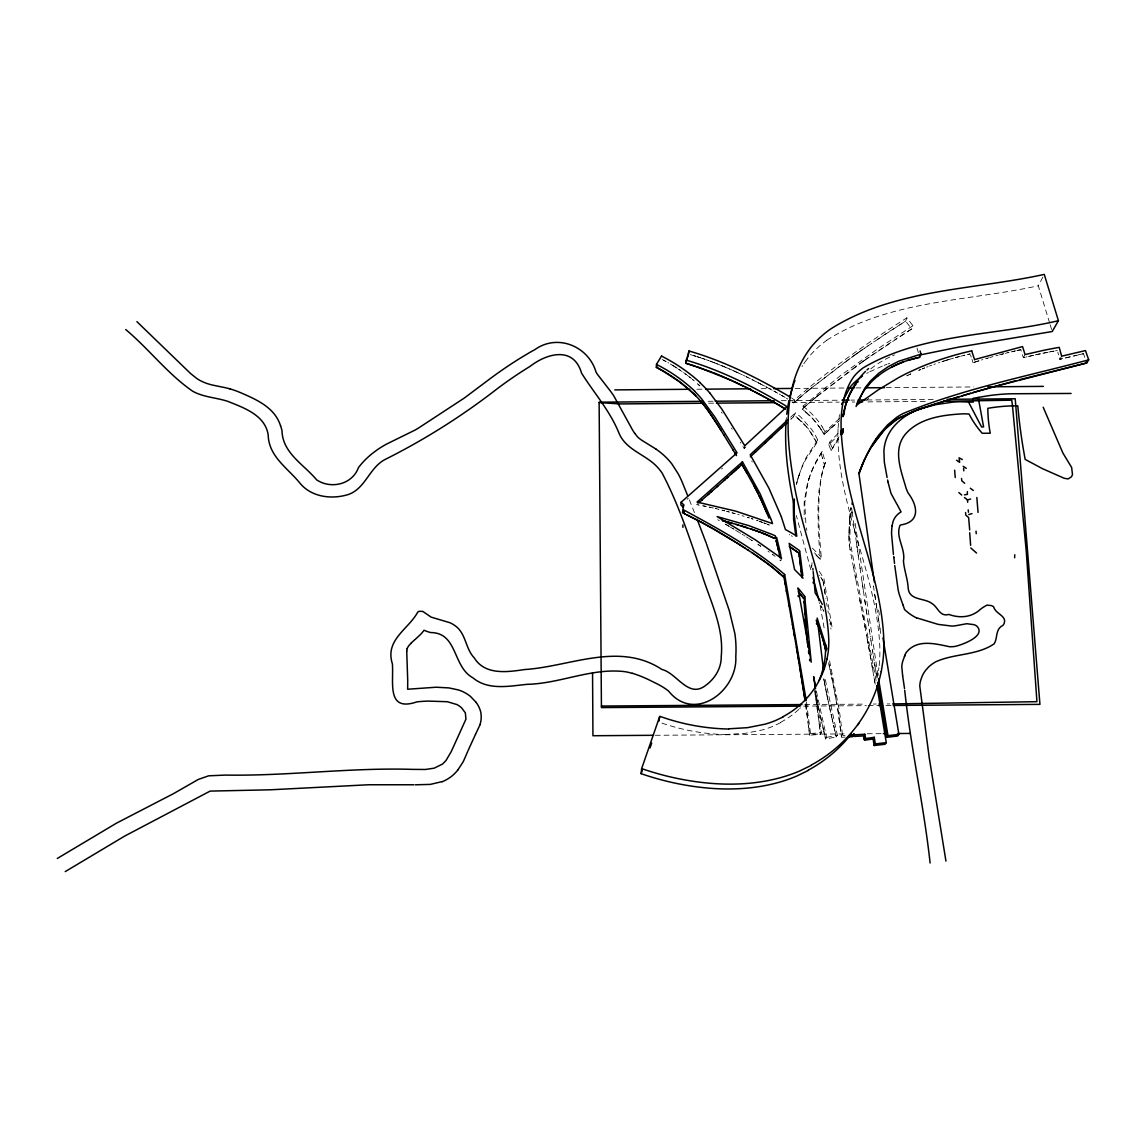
<?xml version="1.0" encoding="UTF-8"?>
<svg xmlns="http://www.w3.org/2000/svg" width="1146" height="1146" viewBox="0 0 1146 1146"><rect width="100%" height="100%" fill="white"/><g stroke="black" fill="none" stroke-linecap="round" stroke-linejoin="round"><path stroke-width="0.75" stroke-dasharray="5 3.75" d="M848.971 534.853L849.558 546.628M848.985 534.251L849.043 531.844M849.057 531.243L849.301 525.269M838.013 429.206C835.763 505.028 877.421 573.716 879.884 648.88A159.122 153.363 15.7 0 1 878.939 667.674M838.055 428.318L839.459 414.394M849.329 524.667L849.515 521.702M849.73 518.737L848.957 536.056A366.176 327.813 30.9 0 0 848.957 543.39L850.361 550.954M849.63 520.112L849.988 515.772M849.773 518.135L850.919 507.563L850.046 515.184M786.299 418.72L786.4 417.588M878.91 667.674L878.538 670.625M878.165 673.089L877.421 677.257M742.895 446.467L744.184 448.573L744.757 445.78M792.072 401.802L793.777 402.934L794.565 399.968C829.432 369.313 867.651 342.64 906.858 317.857L912.947 325.736L911.686 328.959L894.782 339.76M793.261 417.001L795.539 412.761L796.714 413.692A92.368 86.652 9.7 0 1 800.825 417.158L811.941 429.75A80.392 75.264 9.9 0 1 817.7 439.978L816.826 442.786L808.045 428.475L795.854 416.542M912.947 325.736L877.965 348.656L840.548 375.544L803.017 406.099L802.286 409.108M817.599 440.107L806.426 457.068A123.911 114.872 21 0 0 801.154 468.857L797.215 481.105A126.719 117.508 21.2 0 0 796.312 484.6M797.802 479.028L799.034 474.974M780.784 560.738L780.039 560.15L780.784 560.738L781.543 558.374M808.36 480.704L809.606 476.765M839.431 418.562L825.034 431.77L824.117 434.606L830.248 428.633M818.043 556.942L820.292 559.42L818.344 533.177L817.943 509.196L818.946 490.76L821.438 475.547A113.182 104.63 21.1 0 1 823.258 468.843L825.407 462.454L822.212 451.323L815.064 464.374A114.485 106.163 21.1 0 0 807.099 485.13L804.177 502.048L804.191 518.851M824.762 464.288L824.175 466.135A113.669 105.031 21.1 0 0 822.355 472.868C816.539 500.544 818.917 529.18 821.267 557.099C821.639 564.076 807.457 544.192 817.872 556.755M823.845 467.009L824.475 465.19L821.31 454.103L822.642 458.328M828.845 444.72L831.036 450.65L839.001 436.741M824.919 463.829L825.407 462.454M811.597 567.771L812.099 562.371L812.285 563.904M906.858 317.857L905.627 321.109L888.551 331.996M978.612 360.904L973.04 362.695L974.558 359.586M1049.65 323.043L1038.305 285.755L1044.25 274.395M806.455 702.097L810.494 733.526L809.592 735.188L820.536 734.357L821.481 732.695L815.737 690.15M831.036 450.65L839.545 437.471M1025.068 354.558L1023.349 357.681L1040.425 353.77M816.425 691.482L826.595 737.365L825.636 739.012L836.351 736.921L837.368 735.259L824.819 677.429M1061.669 356.191L1059.792 359.314L1058.976 356.377M802.014 366.577L802.615 365.617M829.575 660.798L839.445 711.107L842.582 735.617L841.536 737.279L845.189 737.093M803.847 363.712L804.807 362.308M822.212 451.323L815.952 461.637A114.972 106.564 21.1 0 0 807.959 482.48L804.793 502.75L805.896 524.066M805.137 361.835L808.517 357.366A108.011 99.129 16.4 0 1 826.853 340.247M816.726 442.915L805.595 459.818A123.381 114.442 21 0 0 800.323 471.55L798.017 478.441A127.263 117.966 21.2 0 0 796.47 484.758M824.762 433.947L823.802 434.033M825.091 433.618L839.56 420.553M837.941 433.589L829.776 441.898L828.83 444.691L837.941 435.509M745.817 447.069L744.241 448.516M830.664 428.246L838.457 421.456M790.597 417.23L795.539 412.761M791.786 418.347L790.812 419.235L794.25 416.113M721.522 469.029L722.524 468.141M794.966 401.888L799.149 398.249M793.777 402.934L795.367 401.53M802.644 408.649L810.953 401.458M698.086 503.395L696.653 504.641L698.673 504.999M687.07 499.327L688.316 498.238M803.088 408.248L804.864 406.701M797.344 399.796L796.155 400.842M805.309 406.314L813.044 399.696M797.945 399.281L806.369 392.104M799.75 397.719L807.3 391.33M811.368 401.114L812.213 400.412M812.772 399.94L814.376 398.579M813.459 399.352L816.869 396.516M807.801 390.915L845.103 362.021M806.784 391.746L808.145 390.628M815.866 397.347L814.878 398.163M809.821 389.239L808.818 390.07M816.539 396.788L851.707 369.585M817.37 396.101L862.207 362.021M810.337 388.823L853.039 356.291M852.753 368.826L859.042 364.27M846.163 361.248L850.389 358.197M826.825 340.204C889.382 299.98 967.883 301.355 1038.305 285.755M853.928 355.661L851.449 357.437M859.572 363.898L861.147 362.766M853.569 355.919L857.237 353.312M854.63 355.16L855.704 354.401M863.74 360.933L862.737 361.649M861.849 362.265L864.514 360.388M856.234 354.028L859.615 351.636M865.774 359.5L864.199 360.603M858.669 352.309L857.709 352.982M866.562 358.942L868.869 357.323M865.144 359.944L892.92 340.978M866.061 400.427L868.768 398.522M859.299 351.865L862.422 349.673M860.574 350.963L886.675 333.228M864.27 348.384L871.705 343.27M870.716 356.034L911.686 328.959L905.627 321.109L873.567 341.995M866.748 373.395L868.367 372.493M780.584 722.668L773.206 726.192A93.084 89.56 16.9 0 1 762.548 729.887L745.444 733.311L726.922 734.414M869.714 371.762L883.638 365.545M906.687 375.874L908.076 375.2M907.145 375.644L910.855 373.883L909.466 374.527M919.393 370.086L920.825 369.485L918.433 370.487M924.435 368.009L922.272 368.883A301.455 277.418 31 0 1 926.126 367.336M926.613 367.15L928.074 366.591M884.168 365.345L886.918 364.328M929.535 366.032L931.727 365.216M933.933 364.414L935.423 363.884M888.021 363.941L889.711 363.354M938.388 362.867L939.878 362.351M942.872 361.377L944.376 360.89M974.329 362.279L981.95 359.873M945.135 360.661L948.902 359.5M981.477 360.016L982.91 359.572M987.222 358.283L985.789 358.712L992.192 356.836M951.166 358.827L953.443 358.182M990.115 357.437L992.995 356.607M995.888 355.804L998.066 355.203M955.721 357.538L958.758 356.721M999.527 354.816L1003.165 353.87M1001.217 354.372L1003.824 353.699M961.036 356.134L964.832 355.174A346.149 318.631 33.4 0 0 957.999 356.922A332.44 305.982 32.7 0 0 955.291 357.667M1005.357 353.312L1009.024 352.409L1005.114 353.369M1025.169 357.237L1023.349 357.681L1020.828 349.731L1017.132 350.533M1062.757 358.598L1059.792 359.314L1083.486 353.713L1085.09 358.34M1026.085 357.008L1027.002 356.793M1065.708 357.881L1070.149 356.821M967.124 354.63L970.175 353.928A346.149 318.631 33.4 0 0 967.453 354.544M1011.23 351.879L1014.912 351.02M1076.08 355.432L1073.114 356.12M1029.753 356.148L1033.42 355.303M1079.031 354.744L1083.486 353.713M1012.949 351.478L1015.571 350.877M1035.253 354.888L1047.63 352.309M1016.874 350.59L1020.828 349.731M1042.817 353.269L1047.029 352.424M826.595 737.365L837.368 735.259M1048.834 352.066L1054.893 350.948M1055.509 350.834L1057.328 350.518M810.494 733.526L821.481 732.695M842.582 735.617L845.017 735.503M696.911 389.225L702.269 389.182M761.202 388.695L770.141 388.623M795.138 388.422L845.146 388.007M855.861 387.921L863.01 387.849M886.216 387.663L973.728 386.947M708.056 401.286L713.414 401.243M781.271 400.685L786.629 400.642M788.419 400.627L840.204 400.198M850.919 400.112L854.486 400.083M866.992 399.983L934.85 399.424M708.658 403.206L713.872 403.163M792.144 402.518L839.116 402.131M852.166 402.031L854.773 402.002M867.837 401.902L925.266 401.429M804.693 704.561L865.173 704.117M873.41 704.045L876.16 704.031M887.162 703.945L889.912 703.931M803.69 706.108L866.319 705.65M868.109 705.635L878.853 705.564M886.016 705.506L891.387 705.463M655.283 735.288L845.891 733.898M867.278 733.755L883.308 733.626M698.487 504.971L699.232 505.1M702.512 505.73L706.409 506.503M703.486 505.916L705.435 506.303M721.88 510.085L724.773 510.83L722.84 510.328M731.965 512.763L732.924 513.036M732.452 512.907L734.844 513.58M733.411 513.164L735.317 513.709M737.709 514.396L739.199 514.841M690.236 354.587L691.883 355.074M742.035 515.671L744.112 516.302M692.7 355.317L695.966 356.32M692.972 355.403L695.88 356.306M696.782 356.578L699.218 357.366M752.564 518.966L751.432 518.594L753.123 519.152M697.327 356.75L700.22 357.695M700.034 357.624L700.851 357.896M703.272 358.712L701.653 358.168L708.801 360.675M756.489 520.284L757.606 520.656M704.074 358.985L704.89 359.271M757.048 520.47L758.179 520.857M705.692 359.543L708.901 360.689M759.297 521.244L762.076 522.247M759.855 521.444L762.634 522.461M709.703 360.99L712.096 361.878M710.234 361.191L716.078 363.397M712.898 362.179L728.655 368.597M765.972 523.722L763.752 522.877L766.531 523.937M716.866 363.712L720.032 364.972M767.075 524.152L769.295 525.026L767.634 524.367M720.82 365.288L723.183 366.262M723.971 366.591L724.745 366.921M725.533 367.25L741.061 374.226M729.443 368.94L730.217 369.27M731.005 369.614L733.325 370.659M734.099 371.003L737.207 372.421M737.967 372.779L750.472 378.796M743.382 375.329L744.929 376.074M746.461 376.819L747.994 377.578M753.38 380.257L751.833 379.484L770.298 389.124M754.913 381.045L757.234 382.22M757.993 382.621L761.073 384.211M762.606 385.027L764.525 386.03M662.187 359.472L666.27 361.692M766.072 386.847L766.832 387.262M769.138 388.494L770.771 389.382M771.258 389.64L772.218 390.156M773.894 391.073L775.513 391.961M774.137 391.201L776.587 392.562M775.971 392.219L777.805 393.25M789.265 534.552L789.795 534.838M779.18 394.023L780.555 394.797M717.711 519.711L719.301 520.613M667.889 362.594L668.691 363.067M783.907 396.745L781.472 395.327L783.749 396.659M725.862 524.41L727.352 525.298M725.117 523.98L728.842 526.172M791.342 535.741L792.373 536.357M784.208 396.917L785.11 397.461M670.31 363.998L671.914 364.958M728.097 525.728L729.587 526.616M730.331 527.06L733.311 528.85M732.566 528.392L734.042 529.294M786.471 398.278L787.832 399.109M735.531 530.197L739.199 532.446M672.702 365.445L675.882 367.422M739.929 532.904L740.66 533.348M743.568 535.168L742.107 534.251M744.298 535.626L745.015 536.07M746.476 536.987L747.923 537.904M748.653 538.362L752.32 540.711L751.704 540.325M676.67 367.923L677.444 368.425M757.793 544.278L759.01 545.081M758.394 544.679L760.829 546.284L760.213 545.883M794.565 399.968L793.075 398.98A189.978 180.681 7.6 0 0 791.886 398.206M679.005 369.456L680.566 370.502A180.982 171.37 -2.8 0 0 678.489 369.112M681.311 371.018L682.056 371.533M768.049 551.255L769.31 552.143M683.532 372.579L686.468 374.713A170.955 161.672 -2.3 0 0 682.543 371.877M773.049 554.836L772.218 554.234L773.865 555.452M774.281 555.753L775.083 556.34M687.213 375.286L687.958 375.845M803.017 406.099L806.455 408.921A80.449 75.221 10.4 0 1 822.226 426.842M689.434 376.991L690.164 377.564M795.926 416.6L800.352 420.353M690.895 378.151L691.625 378.739M693.072 379.928L692.342 379.326A150.498 141.975 -1.2 0 1 694.261 380.93M806.283 412.417L802.558 409.323L812.672 418.577L820.536 428.604M806.555 412.66L807.113 413.162A89.789 84.116 10.1 0 1 810.136 415.984A81.495 76.252 10.4 0 1 813.015 418.963A75.965 71.023 10.5 0 1 814.391 420.496A74.318 69.462 10.6 0 1 816.21 422.659A76.223 71.267 10.5 0 1 818.215 425.266A79.59 74.447 10.4 0 1 820.078 427.931L823.559 433.589L823.072 432.744M697.312 383.609L699.375 385.5M812.442 548.146L821.224 557.056M800.696 420.668L802.358 422.229M698 384.239L699.834 385.93M803.633 423.504L805.337 425.309M806.383 426.47L807.071 427.286M807.744 428.103L808.589 429.163M819.318 571.367L823.917 578.644M810.68 432.013L816.826 442.786M819.533 575.335L819.719 575.607M721.421 412.13L722.166 413.262M820.751 428.948L822.871 432.4M820.794 577.269L822.986 580.922M731.506 428.06L732.222 429.206M740.302 442.284L740.789 443.072M822.169 426.885L825.034 431.77M821.324 578.114L822.169 579.504M751.733 461.079L752.263 461.967M819.103 602.624L819.677 603.584M822.327 579.776L822.799 580.607M823.96 578.716L832.039 627.277L829.403 619.47L830.32 624.957M823.086 581.108L825.879 598.584M820.923 605.776L822.054 607.853M821.037 605.976L821.84 607.437M822.599 608.87L823.645 610.947M823.301 610.259L823.816 611.291M694.49 512.663L689.233 499.57M829.962 442.385L831.996 447.871M830.95 629.025L830.836 627.994M970.533 355.016L971.249 357.208M971.966 359.4L973.04 362.695M1050.166 324.748L1052.229 331.523M916.972 347.983L918.333 352.61M1057.787 352.166L1058.56 354.916M810.824 569.763L796.355 515.528M835.907 735.03L836.351 736.921L832.583 720.891M834.56 729.372L835.448 733.139M825.177 737.107L825.636 739.012L821.639 721.908M824.733 735.216L823.845 731.406M833.672 725.59L834.116 727.481M833.228 723.713L832.154 719M823.401 729.515L817.055 700.937M832.225 719.316L828.601 703.042M831.509 716.178L831.724 717.124M821.209 720.003L819.505 712.382M831.079 714.302L831.294 715.247M820.149 605.661L824.49 629.913M830.234 710.549L830.664 712.425M829.819 708.672L830.033 709.603M828.615 662.76L829.418 666.471M829.418 706.796L828.014 700.235M819.089 710.477L815.15 691.468M829.031 664.709L830.177 670.009M830.062 669.422L832.44 680.681M830.936 673.547L831.323 675.323M831.695 677.1L837.01 704.346M827.613 698.372L828.343 701.796M827.813 699.304L826.653 693.688M827.412 697.427L827.025 695.565M832.813 682.5L838.227 711.652L841.536 737.279L837.325 706.165M826.467 692.757L826.08 690.88M826.782 694.318L824.633 683.374M816.539 698.401L814.548 688.374M825.894 689.949L824.977 685.251M854.887 574.633L856.248 581.638M859.829 599.988L860.589 603.942M855.99 580.32L865.087 627.363M853.455 567.227L855.475 577.699M863.654 619.8L862.379 613.182M853.541 567.657L850.017 549.149M864.786 625.788L866.548 635.213M824.332 681.813L824.805 684.32M824.447 682.443L823.874 679.32M867.45 640.041L866.419 634.526M824.103 680.566L823.759 678.69M867.708 641.502L867.98 642.963M867.25 639.01L868.596 646.373M868.396 645.241L875.186 684.205M868.768 647.347L869.57 651.788M870.272 655.741L871.318 661.686M872.02 665.668L873.051 671.628M876.103 680.796L849.988 540.969A359.787 322.27 30.7 0 1 850.06 530.369L851.564 508.122L852.266 512.778M874.069 677.615L875.086 683.618M827.197 606.435L826.624 603.068M827.956 610.933L828.343 613.182M806.856 530.326L806.483 527.977M877.994 675.438L854.787 520.828M876.905 677.959L872.464 650.111M876.404 674.851L874.412 662.46M824.619 590.849L825.034 593.47M824.332 589.101L824.475 589.975M879.956 628.524L881.002 635.171M873.109 654.223L870.287 636.274M878.38 618.324L879.326 624.441M880.042 629.025L876.934 608.927M869.255 629.627L871.003 640.886M878.61 610.059L879.612 616.591M867.923 620.931L869.57 631.675M874.77 594.688L876.676 607.28M876.088 603.441L877.435 612.222M866.261 609.987L867.995 621.447M823.659 584.732L823.272 582.111M875.429 599.057L873.453 585.95L873.696 587.583M864.772 600.103L866.763 613.296M815.178 694.247L816.539 703.544M814.605 690.479L818.488 717.711M865.431 604.486L861.806 580.091M863.296 590.247L859.815 566.396M860.145 568.674L854.515 529.008M856.42 542.574L858.354 556.154M816.869 705.907L820.536 734.357L820.264 731.979M805.581 703.888L807.601 718.7M805.695 704.661L809.592 735.188L807.901 721.049M852.166 512.018L854.988 532.417M818.788 720.075L819.089 722.453M811.311 565.479L811.411 566.239M819.39 724.831L819.977 729.587M676.398 367.751A180.982 171.37 -2.8 0 0 674.292 366.419A190.924 181.025 -3.4 0 0 670.038 363.841M870.731 368.897A100.361 91.967 18.9 0 1 875.845 365.101A105.79 96.952 19.2 0 1 881.217 361.649A111.004 101.75 19.5 0 1 886.818 358.54A115.445 105.847 19.7 0 1 890.628 356.664M892.576 355.776A118.983 109.114 19.9 0 1 894.539 354.931M945.88 360.417A332.44 305.982 32.7 0 1 953.945 358.039M941.883 361.692A317.342 292.058 31.9 0 1 944.548 360.847M800.481 707.784A90.018 86.638 17.2 0 1 799.65 708.586M798.805 709.374A90.018 86.638 17.2 0 1 780.455 722.453M726.922 734.643A202.025 191.525 10.9 0 1 660.583 722.639M1050.853 351.693A489.872 445.336 41 0 1 1054.091 351.091M688.445 376.232A160.669 151.745 -1.7 0 1 690.408 377.765M663.548 360.202A200.321 190.164 -3.9 0 1 665.726 361.391M710.291 507.334L709.317 507.119L713.199 507.993L710.291 507.334M716.092 508.666L715.133 508.437L718.986 509.368L716.092 508.666M728.612 511.847L726.693 511.331L730.532 512.377L728.612 511.847M747.493 517.347L749.183 517.877L747.493 517.347"/><path stroke-width="1.5" d="M1014.625 557.787L1014.754 554.793M407.747 681.412L406.73 651.2M407.704 682.328L407.647 689.233L436.153 687.228L448.945 687.915L458.457 689.949A38.377 37.216 -28.1 0 1 470.39 696.338L476.063 702.269M786.199 419.851C784.079 448.029 788.033 476.249 793.734 503.782M808.288 770.456L796.943 775.971A146.946 141.416 17.1 0 1 779.151 782.26C745 791.886 708.586 790.31 674.163 782.933A273.149 258.323 10.5 0 1 641.13 773.679L641.645 768.608L659.652 716.637L659.065 720.977M790.683 397.447A189.978 180.681 7.6 0 0 787.073 395.212C756.002 377.206 723.584 360.918 688.947 350.991L685.68 363.196L712.196 372.178M688.603 354.128L688.947 350.991M786.743 414.207L787.66 407.503M681.139 502.22L680.824 504.799L683.288 507.306L683.618 504.741L681.139 502.22L737.05 452.828L714.975 417.173L701.796 399.052A123.997 116.691 -0.3 0 0 694.505 391.216M683.704 512.792L682.615 512.663L683.618 504.741M682.615 512.663C682.042 508.609 685.795 510.099 683.704 513.308L696.553 519.725M892.089 525.842L892.018 526.386A73.974 68.388 24.1 0 0 891.559 533.979L893.436 554.392M892.104 525.742L893.035 521.545A19.883 18.479 21.5 0 1 898.965 513.322L901.071 511.89L897.447 505.114M843.012 416.628L844.029 410.855A83.286 76.309 18 0 1 845.676 404.739A85.219 78.071 18.1 0 1 847.854 398.779A86.237 78.988 18.2 0 1 850.561 393.021A86.151 78.916 18.2 0 1 850.919 392.333M852.051 504.211L852.28 502.664M787.832 406.4L788.863 400.885M881.288 671.556L882.921 661.127A161.443 155.441 15.5 0 0 883.881 642.089C882.262 581.108 853.928 525.14 844.831 465.362C840.892 436.196 835.907 402.289 853.842 376.59A55.796 51.112 16.2 0 1 863.067 367.923C921.585 333.228 993.84 335.993 1058.417 320.694L1044.25 274.395C972.839 290.139 893.336 288.792 829.89 329.489A109.529 100.347 16.3 0 0 811.296 346.837C782.947 383.251 785.812 432.816 792.76 475.891C800.796 531.787 826.681 584.216 828.83 640.986A105.36 101.421 15.5 0 1 828.114 652.69L827.025 659.05M823.831 665.625L824.876 659.337A103.856 100.074 15.8 0 0 825.607 647.791L825.593 644.525M771.143 519.525L760.056 493.654L742.465 461.809L741.018 465.333M789.594 397.605L793.748 383.709M841.694 404.409L842.109 403.063M407.202 648.665L407.131 648.88A12.262 11.761 -22.8 0 0 406.744 651.2M905.555 653.621L904.481 656.4M480.016 724.745L475.518 734.371M687.142 358.655L685.68 363.196L695.135 366.075M687.514 357.523L688.23 355.26M784.953 582.784L783.864 576.796L784.638 574.504C754.641 548.461 718.255 528.664 684.291 510.285M798.934 553.905L799.636 550.71L789.078 543.319M641.13 773.679L642.261 770.37M650.026 747.937L651.687 743.138M842.353 433.775L843.284 428.776L840.577 431.154M842.367 433.847L843.284 428.919M858.913 473.556L864.413 459.718M842.94 400.584L850.432 386.746A55.022 50.496 16.4 0 1 859.529 378.18L861.319 376.819M804.105 602.681L804.65 596.321L802.658 593.7A133.036 128.939 14.8 0 0 799.75 590.104L797.945 587.998L811.239 662.159L804.65 596.321M794.135 382.664L794.952 380.587M468.227 750.243L475.432 734.514M467.826 751.26L463.758 760.543A68.946 66.497 -31.9 0 1 462.826 762.334L457.784 770.083M904.939 655.283L902.933 660.64A31.057 29.209 30.7 0 0 901.773 666.37L902.647 675.782M913.964 358.583A110.646 101.478 20 0 1 919.622 357.266L920.997 354.128L920.08 351.02M1058.417 320.694L1052.229 331.523L958.214 347.195L919.808 355.002M661.6 355.919L656.543 364.227L656.343 367.307A189.505 179.865 -3.9 0 1 662.517 370.688L679.334 381.618L693.301 393.393A127.836 120.416 -0.5 0 1 695.765 395.828A121.82 114.672 -0.2 0 1 700.292 400.742L702.756 403.65M656.973 366.276L656.343 367.307L662.517 370.688A180.552 171.169 -3.4 0 1 668.576 374.312A170.568 161.5 -2.8 0 1 674.478 378.166A160.282 151.573 -2.3 0 1 680.022 382.134A150.083 141.746 -1.7 0 1 685.523 386.46A139.984 132.048 -1.2 0 1 690.78 391.03L695.765 395.828M858.984 473.355A180.266 165.182 25.9 0 1 859.557 471.78A172.172 157.862 25.6 0 1 863.339 462.454A162.746 149.338 25.1 0 1 867.321 454.274A155.011 142.319 24.8 0 1 871.848 446.396L883.122 431.197A93.385 85.936 21.5 0 1 885.242 428.919L897.375 418.992L913.219 411.5M971.679 350.791L974.558 359.586L1022.547 346.579L1025.068 354.558L1043.018 350.475A508.394 461.781 41.6 0 1 1059.191 347.367L1061.669 356.191L1085.463 350.576L1088.7 359.858L1086.709 362.967L1019.639 379.67M853.512 734.185L852.423 735.847L854.544 734.056L853.512 734.185L852.509 736.706L847.711 736.964M863.955 737.365L863.683 735.933L853.526 736.42L854.615 734.801L864.815 734.271L863.683 735.933L864.528 740.23L873.094 738.941L874.269 737.293L865.66 738.583L864.413 739.7M875.859 439.147L876.346 438.445A134.111 123.195 23.6 0 1 878.81 435.007L887.577 424.88L896.373 417.559A65.523 60.265 19.9 0 1 903.234 413.462C962.769 388.924 1026.673 376.289 1088.7 359.858M876.876 685.408L886.273 742.651L885.041 744.284L874.14 745.502L875.329 743.883L874.269 737.293M840.534 434.635L843.356 430.996M878.538 678.776L887.992 735.66L886.76 737.308L886.216 734.171M856.076 406.529A74.748 68.474 18.1 0 1 857.552 402.618A75.579 69.233 18.2 0 1 862.709 392.72A74.59 68.33 18.1 0 1 865.946 388.093L869.513 383.853A79.16 72.513 18.4 0 1 873.453 379.899A84.274 77.197 18.6 0 1 877.678 376.246M882.964 637.921L898.908 734.357L897.619 736.019L886.76 737.308L877.922 684.176M857.666 382.005L857.423 382.32A84.46 77.369 18.1 0 1 858.068 381.489M905.655 653.263C916.313 638.637 934.706 643.608 949.504 646.716A28.765 26.874 27.9 0 0 955.449 646.344C962.955 644.496 986.62 635.858 976.707 625.988A14.497 13.523 29.6 0 0 974.057 624.67L966.751 623.711L956.079 625.673A30.684 28.607 26.6 0 1 951.882 626.088L938.202 624.384L916.499 617.809M410.784 643.364L414.866 639.669M865.488 371.404C855.331 381.274 848.069 394.095 845.032 407.933A86.81 79.475 18.1 0 0 843.843 414.981L841.637 416.757M765.829 442.428L755.228 452.312M770.513 438.044L781.629 427.687M764.654 443.531L771.688 436.941M755.529 452.025L750.386 456.796M781.042 428.217L786.887 422.817L786.299 423.361M744.814 445.722L787.001 406.715A178.905 170.124 7.6 0 0 782.689 403.979C752.12 386.087 720.161 369.957 686.01 360.102M787.646 419.937L750.215 454.747L768.937 488.225L781.128 516.259M742.465 461.809L697.04 502.077L735.875 511.173L772.533 523.579L771.33 520.055M735.761 470.075L741.892 464.545L742.594 465.72M867.021 369.957L868.582 368.539M738.396 467.711L739.27 466.909M733.111 472.453L734.873 470.863M736.634 469.287L726.593 478.269M731.349 474.029L732.237 473.241M724.129 480.461L727.81 477.18M725.361 479.372L716.708 487.021M717.955 485.933L710.506 492.494M840.605 433.102L842.281 431.627M708.027 494.671L711.752 491.39M698.788 502.779L702.34 499.656M701.639 500.286L709.259 493.582M415.454 639.167L419.694 635.271A41.514 39.451 -21.7 0 0 424.049 630.271A53.604 51.069 -16.2 0 0 430.552 632.549C457.87 632.592 452.426 666.628 472.84 677.773C488.124 690.651 509.125 686.096 527.203 684.334C560.251 683.589 591.623 667.66 624.871 671.656A58.604 57.601 3.8 0 1 630.142 672.774L632.406 673.39M861.706 376.561L862.465 376.046M65.236 871.605L124.742 836.05L210.133 791.098L270.37 789.795L368.468 784.766L413.821 784.766M57.3 858.469L116.491 823.157L173.361 793.72L198.387 779.395L208.715 775.813L225.576 775.083C287.975 776.143 350.103 767.419 412.503 769.381L425.453 769.467L434.205 768.164L442.528 764.067L445.98 760.543L451.28 751.518L465.964 719.115L465.333 712.826L461.609 707.87A22.103 21.445 -27.8 0 0 456.896 704.546L447.327 701.724L428.375 701.094A151.831 147.633 -48.4 0 0 416.886 701.868C386.159 712.397 393.837 682.4 392.39 663.878C384.698 639.84 408.334 629.498 417.817 612.036A6.246 5.959 -20.1 0 1 419.164 611.305L422.774 611.405L431.125 617.121L449.848 622.693A29.954 28.765 -21.2 0 1 454.919 625.601C466.107 633.165 465.247 648.65 474.329 657.962C485.073 675.395 507.42 672.086 524.667 669.536C570.192 666.628 618.94 641.23 661.872 669.422C676.398 673.046 687.314 696.539 703.243 687.084C713.843 680.395 721.522 669.106 721.249 656.243C724.114 627.134 709.804 600.375 701.553 573.301C690.107 539.336 678.804 504.813 662.116 473.054A52.344 49.493 0.9 0 0 657.159 466.895C645.47 454.26 625.945 450.134 618.94 433.045C610.001 410.841 594.058 393.064 581.566 373.138C573.659 345.777 546.785 353.383 530.168 366.305A438.159 423.576 26.6 0 0 497.479 388.551C462.382 415.84 424.636 439.706 384.941 459.546C369.413 467.711 365.459 488.382 348.656 494.399C331.867 499.771 311.039 497.249 299.536 482.638C287.288 467.812 268.594 456.251 268.178 434.764C264.955 414.995 243.998 407.89 227.782 401.344C216.193 397.562 203.515 397.261 192.657 391.216C167.717 373.983 148.98 349.043 125.731 329.547M811.311 765.342L799.793 770.929A149.095 143.322 16.8 0 1 781.744 777.317C747.077 787.087 710.119 785.483 675.18 778.005A277.074 261.646 10.4 0 1 641.645 768.608M783.176 716.895L775.684 720.462A94.445 90.763 16.6 0 1 764.869 724.215L747.521 727.667L728.727 728.799M442.198 781.601L430.309 784.394L415.296 784.809M914.136 411.156L915.067 410.827M871.848 446.41A149.897 137.663 24.5 0 1 874.255 442.671L885.242 428.919A83.629 76.968 21 0 1 888.809 425.495A73.53 67.671 20.4 0 1 892.548 422.358A65.164 59.964 20 0 1 896.501 419.536A61.956 56.999 19.8 0 1 898.263 418.448A65.508 60.28 20 0 1 899.825 417.531L917.674 409.881M916.155 410.426L919.092 409.394M917.96 409.795L919.937 409.108M919.364 409.294L921.341 408.621M921.155 408.678L928.504 406.2M921.628 408.52L937.328 403.335M929.607 405.842L959.446 396.545M907.689 360.431L919.694 357.251M938.445 402.977L977.953 391.187M961.666 395.9L970.547 393.307M976.091 391.717L977.209 391.402M972.768 392.663L974.988 392.032M968.771 514.54L971.994 513.609M978.885 390.929L988.969 388.064M977.767 391.244L1015.714 380.716M990.559 387.62L1086.709 362.967L1086.308 361.807M964.531 497.522L967.439 499.9L970.605 499.026M920.997 354.128L898.607 361.291L888.222 366.677L878.796 373.195L870.616 380.83L864.829 388.136L856.621 405.14L878.137 389.941L898.092 377.908A267.347 245.917 29.1 0 1 908.406 372.593L919.737 367.422A323.229 297.358 32 0 1 971.708 350.862M964.459 494.843L967.396 494.356L967.353 491.634M887.992 735.66L898.908 734.357M875.329 743.883L886.273 742.651M849.917 735.245L853.598 735.044M614.772 389.898L689.777 389.282M705.85 389.153L750.487 388.781M773.708 388.594L791.571 388.451M848.713 387.978L854.071 387.935M866.577 387.821L884.44 387.677M988.01 386.832L1043.376 386.374M702.699 401.329L599.129 402.189L601.435 707.598L800.109 706.137M715.204 401.229L774.137 400.742M841.995 400.183L849.129 400.126M858.068 400.054L865.201 399.997M947.355 399.324L1015.213 398.765L1039.938 704.375L893.178 705.449M703.429 403.249L620 403.922L599.129 402.575M716.479 403.134L773.879 402.661M844.344 402.088L846.951 402.06M857.394 401.988L862.609 401.945M943.545 401.272L1011.76 400.183L1012.061 402.418A28.449 6.403 -89.4 0 1 1012.806 409.409L1026.229 550.954L1036.944 701.681L892.662 703.916M1071.08 393.45L1016.359 393.737A183.417 168.534 27.3 0 0 983.898 396.459L973.198 398.321L973.198 402.146L960.348 401.745A110.589 101.779 22.7 0 0 952.77 402.131L935.637 404.667L920.725 408.678A74.877 68.817 20.7 0 0 909.48 413.677L905.011 416.471A63.789 58.604 20.1 0 0 900.885 419.579L897.862 422.244A59.864 54.994 19.9 0 0 894.267 426.026L893.135 427.386A52.157 47.917 19.5 0 0 887.749 435.852L887.505 436.411A45.596 41.901 19.1 0 0 884.999 443.631L884.669 445.121A51.871 47.645 19.4 0 0 883.91 451.152L884.325 462.21L887.104 477.538M601.435 706.051L801.942 704.575M878.91 704.016L881.661 703.988M878.853 705.564L882.434 705.535M653.507 735.302L592.94 735.732L592.554 672.888M883.308 733.626L886.875 733.612M897.562 733.526L910.024 733.44M683.517 512.763L685.236 514.038M722.911 520.699L722.209 520.528L731.048 522.934M723.599 520.886L726.378 521.631M728.226 522.146L731.993 523.206M229.83 388.852L228.068 388.365A93.471 85.348 -23.8 0 0 224.788 387.592L212.483 385.07A63.302 56.913 -17.9 0 1 209.131 384.168A50.968 45.869 -18.4 0 1 201.882 381.417A41.414 37.302 -18.8 0 1 196.553 378.309L190.852 373.739A104.988 94.359 -16 0 1 188.961 371.977L136.904 321.639M731.52 523.063L736.262 524.438M737.25 524.725L736.09 524.381M737.079 524.682L738.067 524.968M737.895 524.925L739.872 525.513M740.201 525.613L742.178 526.215M741.075 525.871L752.822 529.653M742.723 526.386L743.826 526.716M744.37 526.888L747.12 527.762M696.696 366.577L731.979 380.615M751.203 529.094L752.02 529.366M752.292 529.466L753.91 530.025M753.094 529.739L755.515 530.584M754.985 530.397L757.664 531.357M756.059 530.77L758.738 531.744M758.208 531.543L759.798 532.131M759.268 531.945L760.328 532.331M760.056 532.231L761.918 532.933M761.646 532.833L764.024 533.764M762.448 533.148L763.236 533.449M763.494 533.549L764.554 533.979M713.729 372.779L719.846 375.272M764.282 533.864L765.6 534.394M764.812 534.079L766.13 534.609M765.857 534.509C768.937 535.196 778.048 541.7 775.312 535.884A162.102 157.102 16.4 0 0 772.246 534.48L748.825 525.627L717.11 516.588L755.386 539.852L781.543 558.374M766.388 534.724L774.596 538.334M721.378 375.917L744.055 386.388M733.483 381.317L748.567 388.652M686.755 514.769L702.57 522.905M745.559 387.133L761.445 395.356M750.086 389.425L753.123 390.987M754.641 391.76L766.502 398.092M697.312 520.112L700.321 521.702M701.08 522.103L712.268 528.263M962.296 459.532L959.073 457.813L959.646 462.339L956.609 460.291M762.205 395.771L763.723 396.588M764.482 396.989L765.242 397.404M703.329 523.307L704.819 524.123M766.187 397.92L769.926 399.954M767.132 398.436L768.078 398.951M705.564 524.524L706.308 524.94M769.023 399.467L776.601 403.721M707.053 525.341L714.502 529.538M770.814 400.455L782.245 407.102M713.013 528.678L737.938 543.634M715.233 529.953L718.198 531.672M777.031 403.979L778.779 405.011M718.929 532.102L731.435 539.594M779.223 405.269L785.468 409.136M732.151 540.038L735.775 542.273M782.675 407.36L783.09 407.632A172.903 164.365 7.8 0 1 785.196 408.964M738.654 544.092L740.087 544.995M737.207 543.175L753.739 553.819M798.805 553.103L789.322 546.384M740.817 545.453L741.534 545.897M742.25 546.356L742.966 546.814M789.537 546.527L797.645 552.2M744.169 547.587L745.373 548.347M747.178 549.507L748.367 550.295M963.17 466.307L966.264 468.313M751.962 552.63L766.703 562.872M754.913 554.607L772.748 567.456L783.993 577.455M656.013 449.074L642.147 440.494A30.197 28.134 3.3 0 1 637.649 436.998L634.669 433.245M767.491 563.46L783.864 576.796M970.347 488.239L973.326 490.502M964.66 483.283L961.823 480.804L961.537 478.498M958.858 492.565L961.695 495.043M970.791 547.96L976.535 553.017M803.074 578.128L794.593 569.605L789.35 544.407M700.292 400.728L703.959 405.14M709.933 393.135L721.908 409.208L744.757 445.78M703.157 404.137L707.068 409.194M704.346 405.641L705.907 407.661M802.057 596.249L798.332 591.651L803.79 598.541M802.816 597.224L803.547 598.212M706.294 408.162L711.895 416.055M707.44 409.709L716.88 423.748M712.253 416.6L719.201 427.472M896.931 504.269L890.972 493.31L888.035 482.151M717.582 424.865L718.27 425.968M718.972 427.1L720.132 428.976M719.674 428.232L721.063 430.495M723.756 434.864L733.239 450.249M720.719 429.922L724.043 435.322M733.01 449.891L735.188 453.444M734.758 452.742L736.506 455.592M742.422 465.419L743.109 466.608M742.937 466.307L743.811 467.783M743.639 467.496L745.086 469.975M744.886 469.616L746.118 471.737M745.917 471.378L746.734 472.797M746.519 472.439L754.956 487.594M821.625 603.168L822.312 604.415M754.24 486.276L756.346 490.259M755.3 488.268L761.689 500.974M968.456 401.902L981.578 426.957L983.597 426.942L978.211 397.447M756.689 490.918L758.065 493.582M759.067 495.588L760.715 498.94M761.044 499.613L769.023 518.135M762.004 501.647L766.832 512.591M1043.189 407.231L1062.915 453.057L1071.625 467.439L1072.484 474.43A8.638 7.836 24.3 0 1 1071.238 476.965L1068.058 478.942L1064.219 478.269L1042.473 468.671L1025.14 459.388L1023.177 448.201A670.868 554.621 31.2 0 1 1017.791 405.813A168.892 155.168 27.2 0 0 987.838 408.32A156.945 139.826 24.4 0 0 990.259 433.217L982.208 433.274A93.972 84.317 20.8 0 1 969.058 414.007A99.072 91.193 22.7 0 0 962.812 413.849C942.814 414.924 920.209 417.846 905.999 433.489C892.104 449.031 901.085 470.533 906.028 487.995A45.095 41.457 20.8 0 0 908.119 492.995C917.932 505.988 920.453 522.046 900.641 524.94A4.312 4.011 21.2 0 0 899.868 525.77C895.37 537.445 905.798 548.834 903.449 560.938C904.194 570.264 907.718 578.902 908.191 588.285C909.38 600.705 924.321 597.739 931.827 603.426C938.245 607.222 939.476 617.078 948.917 614.442C960.047 618.525 971.923 617.393 980.69 609.07A42.359 39.365 25.7 0 0 982.853 607.523L986.907 605.117L991.505 605.604A9.454 8.781 28.8 0 1 993.611 606.821C995.559 614.17 1007.205 615.774 1004.097 623.524A10.285 9.555 29.3 0 1 1002.893 625.387C995.072 629.254 997.88 637.907 994.184 643.794C977.065 655.627 954.188 653.335 935.709 661.829A35.927 33.735 32.8 0 0 928.188 667.43L925.696 670.267A32.933 30.928 32.6 0 0 922.229 675.968L920.625 680.466A28.578 26.845 32.4 0 0 919.78 686.01L929.22 757.549L945.937 861.09M816.267 620.215L819.748 629.197M816.525 620.831L821.539 634.669M697.155 519.31L706.251 543.233M687.657 495.631L682.171 482.051A129.684 123.209 -4.1 0 0 679.592 476.507A104.157 98.828 -1.9 0 0 678.274 473.943L671.771 463.801A70.522 66.74 0.7 0 0 655.97 449.132M902.905 604.744L899.366 594.702A96.006 88.786 26.8 0 1 898.178 590.133L894.754 565.565M902.991 604.973L904.566 609.529A43.978 41.012 25.2 0 0 916.456 617.895M781.328 516.803L785.454 529.595L788.462 531.2A133.065 128.123 15.8 0 1 796.757 536.127L794.336 515.972L794.135 502.693A127.263 117.966 21.2 0 1 794.364 499.069M706.595 544.207L729.3 610.646L734.901 633.709A118.124 114.571 2.2 0 1 735.789 656.558C737.809 690.837 694.376 723.498 668.533 691.024A68.13 67.113 8.2 0 0 657.833 684.205L648.564 679.635A123.009 122.149 -3.5 0 0 632.434 673.289M819.977 629.87L823.186 640.242M821.754 635.357L823.759 642.347M812.972 577.484L818.488 598.584M823.372 640.943L825.922 650.885M823.945 643.064L825.521 649.209M775.971 539.995L777.504 546.026M776.687 537.546L780.899 555.323M776.257 541.084L776.544 542.187M777.103 544.379L777.776 547.129M826.939 649.109L817.17 618.095L823.501 669.909M777.633 546.585L778.034 548.232M818.745 599.616L818.989 600.633M777.905 547.688L778.292 549.335M778.163 548.791L778.549 550.452M778.421 549.894L779.552 554.908M779.438 554.349L779.796 556.025M779.681 555.466L780.154 557.687M902.676 675.968L904.538 688.603M781.386 557.615L781.214 556.841M887.62 480.002L887.992 481.907M865.66 738.583L864.815 734.271M864.098 738.081L864.313 739.156M815.451 686.511L813.617 676.584L815.522 688.631M798.103 595.619L798.304 596.722M784.638 574.504L806.24 700.535M788.906 604.844L790.941 616.147M784.809 582.01L785.182 584.088M786.314 590.448L786.715 592.654M792.387 624.112L799.192 662.975M789.107 605.947L785.096 583.558M790.74 615.015L793.204 628.653M794.006 633.208L794.823 637.763M796.427 646.903L805.022 700.005M809.62 659.895L809.778 660.798M795.797 535.855L793.605 519.324L793.347 505.271A126.719 117.508 21.2 0 1 793.576 501.662M882.535 712.21L885.156 727.868M881.489 705.965L879.956 696.61M799.579 665.282L805.137 700.779M877.621 682.314L878.423 687.299M873.094 738.941L874.14 745.502M799.765 551.527L802.845 575.736M799.02 554.406L799.464 557.343M799.249 555.867L799.392 556.856M874.355 582.01L858.97 473.842A178.59 163.592 25.7 0 1 863.081 462.812M799.607 558.331L799.75 559.305M809.635 659.365L809.778 660.282M799.679 558.818L800.023 561.282M969.688 529.939L968.628 517.577L965.777 515.084L965.591 512.563M799.894 560.294L800.982 568.717M893.722 556.469L893.866 557.5M800.094 561.769L801.441 572.699M808.646 651.974L808.875 653.822L808.517 651.057M893.894 557.801L894.539 563.402M930.108 862.995C923.776 805.122 910.798 748.209 904.724 690.322M976.836 497.507L978.039 512.448M807.815 645.169L808.059 647.246M812.843 568.516L813.015 570.049M801.212 570.708L801.971 577.684L801.856 576.682M807.357 641.001L807.93 646.201M807.472 642.047L807.701 644.124M813.187 571.596L815.178 593.012L816.425 594.803A119.958 115.832 16.1 0 1 821.152 602.352M801.541 573.702L801.756 575.693M967.439 499.9L967.697 502.277M968.212 509.827L968.47 512.219M807.257 639.969L806.54 632.692M807.142 638.924L806.34 630.615M813.13 582.068L813.23 583.085M955.234 477.524L954.647 470.204M806.44 631.647L805.81 624.412M806.068 627.521L806.168 628.552M816.496 622.937L816.611 624.298M805.982 626.475L805.638 622.35M804.034 601.65L805.724 623.381M805.552 621.318L805.394 619.255M804.907 613.067L804.979 614.098M976.048 531.157L976.22 533.707M969.702 532.732L970.633 545.381M963.6 468.342L963.772 470.82M682.858 524.911L682.916 527.389M843.069 416.227A90.634 82.999 18.4 0 1 843.198 415.396A86.022 78.788 18.2 0 1 843.556 413.233A83.013 76.051 18 0 1 844.029 410.855M851.306 391.631A86.151 78.916 18.2 0 1 853.741 387.534A85.119 77.971 18.1 0 1 854.185 386.861M854.916 385.758A85.119 77.971 18.1 0 1 856.463 383.595M877.678 376.26A89.746 82.226 18.9 0 1 882.219 372.865A95.204 87.239 19.2 0 1 887.061 369.757A100.275 91.924 19.5 0 1 892.132 366.921A104.845 96.121 19.7 0 1 897.39 364.385A108.397 99.401 19.9 0 1 902.833 362.15A110.646 101.478 20 0 1 908.391 360.202A111.563 102.323 20 0 1 914.035 358.569M902.833 362.15A108.397 99.401 19.9 0 0 897.39 364.385A104.845 96.121 19.7 0 0 892.118 366.921M869.513 383.853A75.321 68.989 18.2 0 0 867.694 385.944A73.831 67.628 18.1 0 0 865.946 388.093M229.83 388.823A103.255 94.316 -24.3 0 1 240.631 392.691C255.744 399.238 273.135 406.787 279.624 423.246A56.627 51.713 -21.8 0 1 280.555 425.725M280.555 425.725A75.908 69.233 -22.6 0 1 281.973 430.495C282.432 453.1 303.79 464.359 316.611 479.816C330.865 489.442 352.338 484.529 358.454 467.597A78.73 74.017 -14.8 0 1 375.329 451.223L377.421 449.676A99.373 93.728 -14.5 0 1 386.646 444.046L415.497 429.85A107.409 97.954 -13.3 0 0 419.866 427.143L464.302 398.049L488.798 379.684A451.682 436.741 26.7 0 1 520.986 357.71L530.283 352.151A150.455 141.617 0 0 1 534.824 349.673C557.314 333.386 588.371 346.092 595.977 371.949A49.163 45.296 1.6 0 0 597.353 374.255L610.302 390.958A116.061 108.727 -6.8 0 1 613.697 395.714L630.973 427.114A73.344 68.015 5.4 0 0 634.64 433.26M407.117 648.622A14.239 13.652 -22.9 0 1 410.898 643.493M476.02 702.297A27.862 27.031 -26.6 0 1 480.847 712.454L480.948 713.414A25.312 24.567 -26.2 0 1 479.973 724.73M457.77 770.069A35.956 34.853 -32.4 0 1 442.241 781.701M823.759 665.597A90.018 86.638 17.2 0 1 821.424 674.22M821.052 675.28A90.018 86.638 17.2 0 1 819.032 680.538M858.769 723.441A144.396 138.981 17.3 0 1 857.767 724.974M851.349 733.898A144.396 138.981 17.3 0 1 808.159 770.227M826.968 659.036A91.336 87.812 16.9 0 1 783.047 716.665M728.727 729.028A204.919 194.003 10.7 0 1 659.781 716.293M881.217 671.542A146.502 140.858 17 0 1 811.182 765.113M700.22 382.922A134.555 126.619 -0.2 0 1 709.933 393.135M661.5 356.077A174.794 165.296 -2.4 0 1 700.364 382.793M656.443 364.414A162.517 153.65 -2.3 0 1 694.662 391.058M864.442 459.732A155.527 142.72 24.7 0 1 875.845 439.147"/></g></svg>
